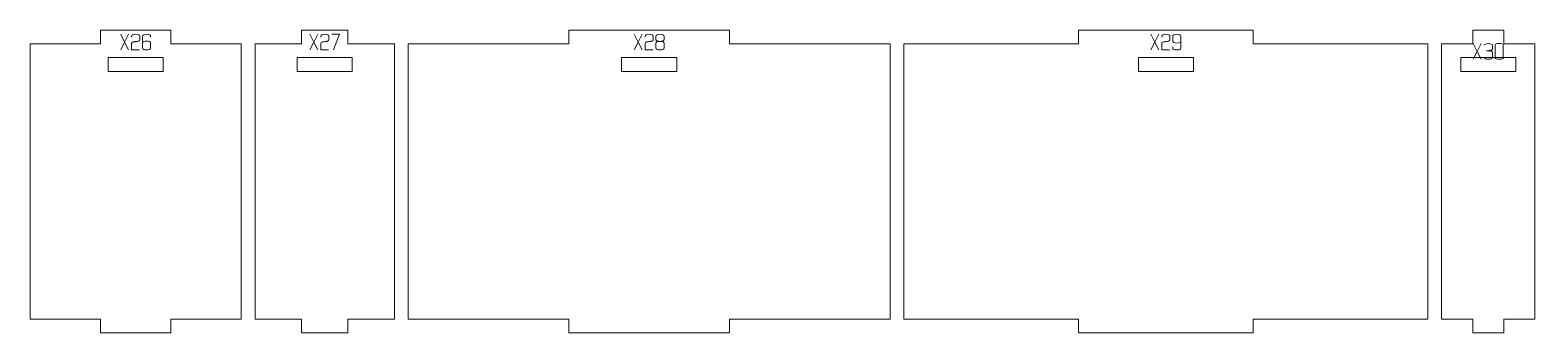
# Model space of a CAD drawing. Header units: centimetres. Extents: x -250 to 250, y -508 to 508.
# Drawn here: x 171.26 to 204.04, y -341.29 to -334.69 of the extents above; entities that cross this region are included whole.
import ezdxf

# ---------------------------------------------------------------- set-up
doc = ezdxf.new("R2010")
doc.units = ezdxf.units.CM
doc.header["$MEASUREMENT"] = 0
doc.layers.add('Capa 1', color=7, linetype='Continuous')

msp = doc.modelspace()

# ---------------------------------------------------------------- linework, layer by layer
at = {"layer": 'Capa 1', "color": 1, "lineweight": 9}
for points, knots in [([(171.25513, -334.98822), (171.25513, -334.98822), (171.25513, -340.98822), (171.25513, -340.98822), (171.25513, -340.98822), (172.78914, -340.98822), (172.78914, -340.98822), (172.78914, -340.98822), (172.78914, -341.28822), (172.78914, -341.28822), (172.78914, -341.28822), (174.32314, -341.28822), (174.32314, -341.28822), (174.32314, -341.28822), (174.32314, -340.98822), (174.32314, -340.98822), (174.32314, -340.98822), (175.85714, -340.98822), (175.85714, -340.98822), (175.85714, -340.98822), (175.85714, -334.98822), (175.85714, -334.98822), (175.85714, -334.98822), (174.32314, -334.98822), (174.32314, -334.98822), (174.32314, -334.98822), (174.32314, -334.68822), (174.32314, -334.68822), (174.32314, -334.68822), (172.78914, -334.68822), (172.78914, -334.68822), (172.78914, -334.68822), (172.78914, -334.98822), (172.78914, -334.98822), (172.78914, -334.98822), (171.25513, -334.98822), (171.25513, -334.98822)], [0, 0, 0, 0, 0.08333333, 0.08333333, 0.08333333, 0.16666667, 0.16666667, 0.16666667, 0.25, 0.25, 0.25, 0.33333333, 0.33333333, 0.33333333, 0.41666667, 0.41666667, 0.41666667, 0.5, 0.5, 0.5, 0.58333333, 0.58333333, 0.58333333, 0.66666667, 0.66666667, 0.66666667, 0.75, 0.75, 0.75, 0.83333333, 0.83333333, 0.83333333, 0.91666667, 0.91666667, 0.91666667, 1, 1, 1, 1]), ([(176.15714, -334.98822), (176.15714, -334.98822), (176.15714, -340.98822), (176.15714, -340.98822), (176.15714, -340.98822), (177.16905, -340.98822), (177.16905, -340.98822), (177.16905, -340.98822), (177.16905, -341.28822), (177.16905, -341.28822), (177.16905, -341.28822), (178.18095, -341.28822), (178.18095, -341.28822), (178.18095, -341.28822), (178.18095, -340.98822), (178.18095, -340.98822), (178.18095, -340.98822), (179.19286, -340.98822), (179.19286, -340.98822), (179.19286, -340.98822), (179.19286, -334.98822), (179.19286, -334.98822), (179.19286, -334.98822), (178.18095, -334.98822), (178.18095, -334.98822), (178.18095, -334.98822), (178.18095, -334.68822), (178.18095, -334.68822), (178.18095, -334.68822), (177.16905, -334.68822), (177.16905, -334.68822), (177.16905, -334.68822), (177.16905, -334.98822), (177.16905, -334.98822), (177.16905, -334.98822), (176.15714, -334.98822), (176.15714, -334.98822)], [0, 0, 0, 0, 0.08333333, 0.08333333, 0.08333333, 0.16666667, 0.16666667, 0.16666667, 0.25, 0.25, 0.25, 0.33333333, 0.33333333, 0.33333333, 0.41666667, 0.41666667, 0.41666667, 0.5, 0.5, 0.5, 0.58333333, 0.58333333, 0.58333333, 0.66666667, 0.66666667, 0.66666667, 0.75, 0.75, 0.75, 0.83333333, 0.83333333, 0.83333333, 0.91666667, 0.91666667, 0.91666667, 1, 1, 1, 1]), ([(179.49286, -334.98822), (179.49286, -334.98822), (179.49286, -340.98822), (179.49286, -340.98822), (179.49286, -340.98822), (182.9934, -340.98822), (182.9934, -340.98822), (182.9934, -340.98822), (182.9934, -341.28822), (182.9934, -341.28822), (182.9934, -341.28822), (186.49394, -341.28822), (186.49394, -341.28822), (186.49394, -341.28822), (186.49394, -340.98822), (186.49394, -340.98822), (186.49394, -340.98822), (189.99447, -340.98822), (189.99447, -340.98822), (189.99447, -340.98822), (189.99447, -334.98822), (189.99447, -334.98822), (189.99447, -334.98822), (186.49394, -334.98822), (186.49394, -334.98822), (186.49394, -334.98822), (186.49394, -334.68822), (186.49394, -334.68822), (186.49394, -334.68822), (182.9934, -334.68822), (182.9934, -334.68822), (182.9934, -334.68822), (182.9934, -334.98822), (182.9934, -334.98822), (182.9934, -334.98822), (179.49286, -334.98822), (179.49286, -334.98822)], [0, 0, 0, 0, 0.08333333, 0.08333333, 0.08333333, 0.16666667, 0.16666667, 0.16666667, 0.25, 0.25, 0.25, 0.33333333, 0.33333333, 0.33333333, 0.41666667, 0.41666667, 0.41666667, 0.5, 0.5, 0.5, 0.58333333, 0.58333333, 0.58333333, 0.66666667, 0.66666667, 0.66666667, 0.75, 0.75, 0.75, 0.83333333, 0.83333333, 0.83333333, 0.91666667, 0.91666667, 0.91666667, 1, 1, 1, 1]), ([(190.29447, -334.98822), (190.29447, -334.98822), (190.29447, -340.98822), (190.29447, -340.98822), (190.29447, -340.98822), (194.09991, -340.98822), (194.09991, -340.98822), (194.09991, -340.98822), (194.09991, -341.28822), (194.09991, -341.28822), (194.09991, -341.28822), (197.90534, -341.28822), (197.90534, -341.28822), (197.90534, -341.28822), (197.90534, -340.98822), (197.90534, -340.98822), (197.90534, -340.98822), (201.71077, -340.98822), (201.71077, -340.98822), (201.71077, -340.98822), (201.71077, -334.98822), (201.71077, -334.98822), (201.71077, -334.98822), (197.90534, -334.98822), (197.90534, -334.98822), (197.90534, -334.98822), (197.90534, -334.68822), (197.90534, -334.68822), (197.90534, -334.68822), (194.09991, -334.68822), (194.09991, -334.68822), (194.09991, -334.68822), (194.09991, -334.98822), (194.09991, -334.98822), (194.09991, -334.98822), (190.29447, -334.98822), (190.29447, -334.98822)], [0, 0, 0, 0, 0.08333333, 0.08333333, 0.08333333, 0.16666667, 0.16666667, 0.16666667, 0.25, 0.25, 0.25, 0.33333333, 0.33333333, 0.33333333, 0.41666667, 0.41666667, 0.41666667, 0.5, 0.5, 0.5, 0.58333333, 0.58333333, 0.58333333, 0.66666667, 0.66666667, 0.66666667, 0.75, 0.75, 0.75, 0.83333333, 0.83333333, 0.83333333, 0.91666667, 0.91666667, 0.91666667, 1, 1, 1, 1]), ([(202.01077, -334.98822), (202.01077, -334.98822), (202.01077, -340.98822), (202.01077, -340.98822), (202.01077, -340.98822), (202.68828, -340.98822), (202.68828, -340.98822), (202.68828, -340.98822), (202.68828, -341.28822), (202.68828, -341.28822), (202.68828, -341.28822), (203.36579, -341.28822), (203.36579, -341.28822), (203.36579, -341.28822), (203.36579, -340.98822), (203.36579, -340.98822), (203.36579, -340.98822), (204.04329, -340.98822), (204.04329, -340.98822), (204.04329, -340.98822), (204.04329, -334.98822), (204.04329, -334.98822), (204.04329, -334.98822), (203.36579, -334.98822), (203.36579, -334.98822), (203.36579, -334.98822), (203.36579, -334.68822), (203.36579, -334.68822), (203.36579, -334.68822), (202.68828, -334.68822), (202.68828, -334.68822), (202.68828, -334.68822), (202.68828, -334.98822), (202.68828, -334.98822), (202.68828, -334.98822), (202.01077, -334.98822), (202.01077, -334.98822)], [0, 0, 0, 0, 0.08333333, 0.08333333, 0.08333333, 0.16666667, 0.16666667, 0.16666667, 0.25, 0.25, 0.25, 0.33333333, 0.33333333, 0.33333333, 0.41666667, 0.41666667, 0.41666667, 0.5, 0.5, 0.5, 0.58333333, 0.58333333, 0.58333333, 0.66666667, 0.66666667, 0.66666667, 0.75, 0.75, 0.75, 0.83333333, 0.83333333, 0.83333333, 0.91666667, 0.91666667, 0.91666667, 1, 1, 1, 1]), ([(172.95613, -335.588), (172.95613, -335.588), (174.15613, -335.588), (174.15613, -335.588), (174.15613, -335.588), (174.15613, -335.288), (174.15613, -335.288), (174.15613, -335.288), (172.95613, -335.288), (172.95613, -335.288), (172.95613, -335.288), (172.95613, -335.588), (172.95613, -335.588)], [0, 0, 0, 0, 0.25, 0.25, 0.25, 0.5, 0.5, 0.5, 0.75, 0.75, 0.75, 1, 1, 1, 1]), ([(177.075, -335.588), (177.075, -335.588), (178.275, -335.588), (178.275, -335.588), (178.275, -335.588), (178.275, -335.288), (178.275, -335.288), (178.275, -335.288), (177.075, -335.288), (177.075, -335.288), (177.075, -335.288), (177.075, -335.588), (177.075, -335.588)], [0, 0, 0, 0, 0.25, 0.25, 0.25, 0.5, 0.5, 0.5, 0.75, 0.75, 0.75, 1, 1, 1, 1]), ([(184.14366, -335.588), (184.14366, -335.588), (185.34366, -335.588), (185.34366, -335.588), (185.34366, -335.588), (185.34366, -335.288), (185.34366, -335.288), (185.34366, -335.288), (184.14366, -335.288), (184.14366, -335.288), (184.14366, -335.288), (184.14366, -335.588), (184.14366, -335.588)], [0, 0, 0, 0, 0.25, 0.25, 0.25, 0.5, 0.5, 0.5, 0.75, 0.75, 0.75, 1, 1, 1, 1]), ([(195.40262, -335.588), (195.40262, -335.588), (196.60262, -335.588), (196.60262, -335.588), (196.60262, -335.588), (196.60262, -335.288), (196.60262, -335.288), (196.60262, -335.288), (195.40262, -335.288), (195.40262, -335.288), (195.40262, -335.288), (195.40262, -335.588), (195.40262, -335.588)], [0, 0, 0, 0, 0.25, 0.25, 0.25, 0.5, 0.5, 0.5, 0.75, 0.75, 0.75, 1, 1, 1, 1]), ([(202.42703, -335.588), (202.42703, -335.588), (203.62703, -335.588), (203.62703, -335.588), (203.62703, -335.588), (203.62703, -335.288), (203.62703, -335.288), (203.62703, -335.288), (202.42703, -335.288), (202.42703, -335.288), (202.42703, -335.288), (202.42703, -335.588), (202.42703, -335.588)], [0, 0, 0, 0, 0.25, 0.25, 0.25, 0.5, 0.5, 0.5, 0.75, 0.75, 0.75, 1, 1, 1, 1])]:
    msp.add_open_spline(points, degree=3, knots=knots, dxfattribs=at)
at = {"layer": 'Capa 1', "color": 114, "lineweight": 9}
for points, knots in [([(173.3156, -334.94963), (173.3156, -334.94963), (173.40105, -335.12002), (173.40105, -335.12002), (173.40105, -335.12002), (173.3156, -334.94963), (173.3156, -334.94963), (173.3156, -334.94963), (173.23016, -335.12002), (173.23016, -335.12002), (173.23016, -335.12002), (173.3156, -334.94963), (173.3156, -334.94963), (173.3156, -334.94963), (173.23016, -334.77924), (173.23016, -334.77924), (173.23016, -334.77924), (173.3156, -334.94963), (173.3156, -334.94963), (173.3156, -334.94963), (173.40105, -334.77924), (173.40105, -334.77924), (173.40105, -334.77924), (173.3156, -334.94963), (173.3156, -334.94963)], [0, 0, 0, 0, 0.125, 0.125, 0.125, 0.25, 0.25, 0.25, 0.375, 0.375, 0.375, 0.5, 0.5, 0.5, 0.625, 0.625, 0.625, 0.75, 0.75, 0.75, 0.875, 0.875, 0.875, 1, 1, 1, 1]), ([(173.46674, -335.12002), (173.46674, -335.12002), (173.46674, -334.97729), (173.46674, -334.97729), (173.46772, -334.96444), (173.47941, -334.95457), (173.5018, -334.94765), (173.51102, -334.94699), (173.51983, -334.94592), (173.52823, -334.94444), (173.53662, -334.94296), (173.5451, -334.9414), (173.55366, -334.93975), (173.56947, -334.93712), (173.58157, -334.93498), (173.58996, -334.93333), (173.59836, -334.93168), (173.60651, -334.92954), (173.61441, -334.92691), (173.63482, -334.91934), (173.64503, -334.90962), (173.64503, -334.89777), (173.64503, -334.89777), (173.64503, -334.81727), (173.64503, -334.81727), (173.64503, -334.80673), (173.63655, -334.79776), (173.6196, -334.79035), (173.60264, -334.78294), (173.58148, -334.77924), (173.55613, -334.77924), (173.53078, -334.77924), (173.50962, -334.78294), (173.49267, -334.79035), (173.47571, -334.79776), (173.46723, -334.80673), (173.46723, -334.81727), (173.46723, -334.81727), (173.46723, -334.84147), (173.46723, -334.84147), (173.46723, -334.84147), (173.46723, -334.81727), (173.46723, -334.81727), (173.46723, -334.80673), (173.47571, -334.79776), (173.49267, -334.79035), (173.50962, -334.78294), (173.53078, -334.77924), (173.55613, -334.77924), (173.58148, -334.77924), (173.60264, -334.78294), (173.6196, -334.79035), (173.63655, -334.79776), (173.64503, -334.80673), (173.64503, -334.81727), (173.64503, -334.81727), (173.64503, -334.89777), (173.64503, -334.89777), (173.64503, -334.90962), (173.63482, -334.91934), (173.61441, -334.92691), (173.60651, -334.92954), (173.59836, -334.93168), (173.58996, -334.93333), (173.58157, -334.93498), (173.56947, -334.93712), (173.55366, -334.93975), (173.5451, -334.9414), (173.53662, -334.94296), (173.52823, -334.94444), (173.51983, -334.94592), (173.51102, -334.94699), (173.5018, -334.94765), (173.47941, -334.95457), (173.46772, -334.96444), (173.46674, -334.97729), (173.46674, -334.97729), (173.46674, -335.12002), (173.46674, -335.12002), (173.46674, -335.12002), (173.63565, -335.12002), (173.63565, -335.12002), (173.63565, -335.12002), (173.46674, -335.12002), (173.46674, -335.12002)], [0, 0, 0, 0, 0.03571429, 0.03571429, 0.03571429, 0.07142857, 0.07142857, 0.07142857, 0.10714286, 0.10714286, 0.10714286, 0.14285714, 0.14285714, 0.14285714, 0.17857143, 0.17857143, 0.17857143, 0.21428571, 0.21428571, 0.21428571, 0.25, 0.25, 0.25, 0.28571429, 0.28571429, 0.28571429, 0.32142857, 0.32142857, 0.32142857, 0.35714286, 0.35714286, 0.35714286, 0.39285714, 0.39285714, 0.39285714, 0.42857143, 0.42857143, 0.42857143, 0.46428571, 0.46428571, 0.46428571, 0.5, 0.5, 0.5, 0.53571429, 0.53571429, 0.53571429, 0.57142857, 0.57142857, 0.57142857, 0.60714286, 0.60714286, 0.60714286, 0.64285714, 0.64285714, 0.64285714, 0.67857143, 0.67857143, 0.67857143, 0.71428571, 0.71428571, 0.71428571, 0.75, 0.75, 0.75, 0.78571429, 0.78571429, 0.78571429, 0.82142857, 0.82142857, 0.82142857, 0.85714286, 0.85714286, 0.85714286, 0.89285714, 0.89285714, 0.89285714, 0.92857143, 0.92857143, 0.92857143, 0.96428571, 0.96428571, 0.96428571, 1, 1, 1, 1]), ([(173.7932, -335.12002), (173.76785, -335.12002), (173.74669, -335.11632), (173.72974, -335.10891), (173.71278, -335.1015), (173.7043, -335.09253), (173.7043, -335.08199), (173.7043, -335.08199), (173.7043, -334.96691), (173.7043, -334.96691), (173.7043, -334.96691), (173.7043, -334.81727), (173.7043, -334.81727), (173.7043, -334.80673), (173.71278, -334.79776), (173.72974, -334.79035), (173.74669, -334.78294), (173.76785, -334.77924), (173.7932, -334.77924), (173.81855, -334.77924), (173.83971, -334.78294), (173.85667, -334.79035), (173.87362, -334.79776), (173.8821, -334.80673), (173.8821, -334.81727), (173.8821, -334.81727), (173.8821, -334.84492), (173.8821, -334.84492), (173.8821, -334.84492), (173.8821, -334.81727), (173.8821, -334.81727), (173.8821, -334.80673), (173.87362, -334.79776), (173.85667, -334.79035), (173.83971, -334.78294), (173.81855, -334.77924), (173.7932, -334.77924), (173.76785, -334.77924), (173.74669, -334.78294), (173.72974, -334.79035), (173.71278, -334.79776), (173.7043, -334.80673), (173.7043, -334.81727), (173.7043, -334.81727), (173.7043, -334.96691), (173.7043, -334.96691), (173.7043, -334.95704), (173.71459, -334.94823), (173.73517, -334.94049), (173.75575, -334.93275), (173.77509, -334.92888), (173.7932, -334.92888), (173.81855, -334.92888), (173.83971, -334.93259), (173.85667, -334.94), (173.87362, -334.94741), (173.8821, -334.95638), (173.8821, -334.96691), (173.8821, -334.96691), (173.8821, -335.08199), (173.8821, -335.08199), (173.8821, -335.09253), (173.87362, -335.1015), (173.85667, -335.10891), (173.83971, -335.11632), (173.81855, -335.12002), (173.7932, -335.12002)], [0, 0, 0, 0, 0.04545455, 0.04545455, 0.04545455, 0.09090909, 0.09090909, 0.09090909, 0.13636364, 0.13636364, 0.13636364, 0.18181818, 0.18181818, 0.18181818, 0.22727273, 0.22727273, 0.22727273, 0.27272727, 0.27272727, 0.27272727, 0.31818182, 0.31818182, 0.31818182, 0.36363636, 0.36363636, 0.36363636, 0.40909091, 0.40909091, 0.40909091, 0.45454545, 0.45454545, 0.45454545, 0.5, 0.5, 0.5, 0.54545455, 0.54545455, 0.54545455, 0.59090909, 0.59090909, 0.59090909, 0.63636364, 0.63636364, 0.63636364, 0.68181818, 0.68181818, 0.68181818, 0.72727273, 0.72727273, 0.72727273, 0.77272727, 0.77272727, 0.77272727, 0.81818182, 0.81818182, 0.81818182, 0.86363636, 0.86363636, 0.86363636, 0.90909091, 0.90909091, 0.90909091, 0.95454545, 0.95454545, 0.95454545, 1, 1, 1, 1]), ([(173.7043, -335.08199), (173.7043, -335.09253), (173.71278, -335.1015), (173.72974, -335.10891), (173.74669, -335.11632), (173.76785, -335.12002), (173.7932, -335.12002), (173.81855, -335.12002), (173.83971, -335.11632), (173.85667, -335.10891), (173.87362, -335.1015), (173.8821, -335.09253), (173.8821, -335.08199), (173.8821, -335.08199), (173.8821, -334.96691), (173.8821, -334.96691), (173.8821, -334.95638), (173.87362, -334.94741), (173.85667, -334.94), (173.83971, -334.93259), (173.81855, -334.92888), (173.7932, -334.92888), (173.77509, -334.92888), (173.75575, -334.93275), (173.73517, -334.94049), (173.71459, -334.94823), (173.7043, -334.95704), (173.7043, -334.96691), (173.7043, -334.96691), (173.7043, -335.08199), (173.7043, -335.08199)], [0, 0, 0, 0, 0.1, 0.1, 0.1, 0.2, 0.2, 0.2, 0.3, 0.3, 0.3, 0.4, 0.4, 0.4, 0.5, 0.5, 0.5, 0.6, 0.6, 0.6, 0.7, 0.7, 0.7, 0.8, 0.8, 0.8, 0.9, 0.9, 0.9, 1, 1, 1, 1]), ([(177.43744, -334.94963), (177.43744, -334.94963), (177.52289, -335.12002), (177.52289, -335.12002), (177.52289, -335.12002), (177.43744, -334.94963), (177.43744, -334.94963), (177.43744, -334.94963), (177.352, -335.12002), (177.352, -335.12002), (177.352, -335.12002), (177.43744, -334.94963), (177.43744, -334.94963), (177.43744, -334.94963), (177.352, -334.77924), (177.352, -334.77924), (177.352, -334.77924), (177.43744, -334.94963), (177.43744, -334.94963), (177.43744, -334.94963), (177.52289, -334.77924), (177.52289, -334.77924), (177.52289, -334.77924), (177.43744, -334.94963), (177.43744, -334.94963)], [0, 0, 0, 0, 0.125, 0.125, 0.125, 0.25, 0.25, 0.25, 0.375, 0.375, 0.375, 0.5, 0.5, 0.5, 0.625, 0.625, 0.625, 0.75, 0.75, 0.75, 0.875, 0.875, 0.875, 1, 1, 1, 1]), ([(177.58858, -335.12002), (177.58858, -335.12002), (177.58858, -334.97729), (177.58858, -334.97729), (177.58956, -334.96444), (177.60125, -334.95457), (177.62364, -334.94765), (177.63286, -334.94699), (177.64167, -334.94592), (177.65007, -334.94444), (177.65846, -334.94296), (177.66694, -334.9414), (177.6755, -334.93975), (177.69131, -334.93712), (177.70341, -334.93498), (177.7118, -334.93333), (177.7202, -334.93168), (177.72835, -334.92954), (177.73625, -334.92691), (177.75666, -334.91934), (177.76687, -334.90962), (177.76687, -334.89777), (177.76687, -334.89777), (177.76687, -334.81727), (177.76687, -334.81727), (177.76687, -334.80673), (177.75839, -334.79776), (177.74144, -334.79035), (177.72448, -334.78294), (177.70332, -334.77924), (177.67797, -334.77924), (177.65262, -334.77924), (177.63146, -334.78294), (177.61451, -334.79035), (177.59755, -334.79776), (177.58907, -334.80673), (177.58907, -334.81727), (177.58907, -334.81727), (177.58907, -334.84147), (177.58907, -334.84147), (177.58907, -334.84147), (177.58907, -334.81727), (177.58907, -334.81727), (177.58907, -334.80673), (177.59755, -334.79776), (177.61451, -334.79035), (177.63146, -334.78294), (177.65262, -334.77924), (177.67797, -334.77924), (177.70332, -334.77924), (177.72448, -334.78294), (177.74144, -334.79035), (177.75839, -334.79776), (177.76687, -334.80673), (177.76687, -334.81727), (177.76687, -334.81727), (177.76687, -334.89777), (177.76687, -334.89777), (177.76687, -334.90962), (177.75666, -334.91934), (177.73625, -334.92691), (177.72835, -334.92954), (177.7202, -334.93168), (177.7118, -334.93333), (177.70341, -334.93498), (177.69131, -334.93712), (177.6755, -334.93975), (177.66694, -334.9414), (177.65846, -334.94296), (177.65007, -334.94444), (177.64167, -334.94592), (177.63286, -334.94699), (177.62364, -334.94765), (177.60125, -334.95457), (177.58956, -334.96444), (177.58858, -334.97729), (177.58858, -334.97729), (177.58858, -335.12002), (177.58858, -335.12002), (177.58858, -335.12002), (177.75749, -335.12002), (177.75749, -335.12002), (177.75749, -335.12002), (177.58858, -335.12002), (177.58858, -335.12002)], [0, 0, 0, 0, 0.03571429, 0.03571429, 0.03571429, 0.07142857, 0.07142857, 0.07142857, 0.10714286, 0.10714286, 0.10714286, 0.14285714, 0.14285714, 0.14285714, 0.17857143, 0.17857143, 0.17857143, 0.21428571, 0.21428571, 0.21428571, 0.25, 0.25, 0.25, 0.28571429, 0.28571429, 0.28571429, 0.32142857, 0.32142857, 0.32142857, 0.35714286, 0.35714286, 0.35714286, 0.39285714, 0.39285714, 0.39285714, 0.42857143, 0.42857143, 0.42857143, 0.46428571, 0.46428571, 0.46428571, 0.5, 0.5, 0.5, 0.53571429, 0.53571429, 0.53571429, 0.57142857, 0.57142857, 0.57142857, 0.60714286, 0.60714286, 0.60714286, 0.64285714, 0.64285714, 0.64285714, 0.67857143, 0.67857143, 0.67857143, 0.71428571, 0.71428571, 0.71428571, 0.75, 0.75, 0.75, 0.78571429, 0.78571429, 0.78571429, 0.82142857, 0.82142857, 0.82142857, 0.85714286, 0.85714286, 0.85714286, 0.89285714, 0.89285714, 0.89285714, 0.92857143, 0.92857143, 0.92857143, 0.96428571, 0.96428571, 0.96428571, 1, 1, 1, 1]), ([(177.86763, -335.12002), (177.86763, -335.12002), (177.99801, -334.77924), (177.99801, -334.77924), (177.99801, -334.77924), (177.82614, -334.77924), (177.82614, -334.77924), (177.82614, -334.77924), (177.99801, -334.77924), (177.99801, -334.77924), (177.99801, -334.77924), (177.86763, -335.12002), (177.86763, -335.12002)], [0, 0, 0, 0, 0.25, 0.25, 0.25, 0.5, 0.5, 0.5, 0.75, 0.75, 0.75, 1, 1, 1, 1]), ([(184.50313, -334.94963), (184.50313, -334.94963), (184.58858, -335.12002), (184.58858, -335.12002), (184.58858, -335.12002), (184.50313, -334.94963), (184.50313, -334.94963), (184.50313, -334.94963), (184.41769, -335.12002), (184.41769, -335.12002), (184.41769, -335.12002), (184.50313, -334.94963), (184.50313, -334.94963), (184.50313, -334.94963), (184.41769, -334.77924), (184.41769, -334.77924), (184.41769, -334.77924), (184.50313, -334.94963), (184.50313, -334.94963), (184.50313, -334.94963), (184.58858, -334.77924), (184.58858, -334.77924), (184.58858, -334.77924), (184.50313, -334.94963), (184.50313, -334.94963)], [0, 0, 0, 0, 0.125, 0.125, 0.125, 0.25, 0.25, 0.25, 0.375, 0.375, 0.375, 0.5, 0.5, 0.5, 0.625, 0.625, 0.625, 0.75, 0.75, 0.75, 0.875, 0.875, 0.875, 1, 1, 1, 1]), ([(184.65427, -335.12002), (184.65427, -335.12002), (184.65427, -334.97729), (184.65427, -334.97729), (184.65525, -334.96444), (184.66694, -334.95457), (184.68933, -334.94765), (184.69855, -334.94699), (184.70736, -334.94592), (184.71576, -334.94444), (184.72415, -334.94296), (184.73263, -334.9414), (184.74119, -334.93975), (184.757, -334.93712), (184.7691, -334.93498), (184.77749, -334.93333), (184.78589, -334.93168), (184.79404, -334.92954), (184.80194, -334.92691), (184.82235, -334.91934), (184.83256, -334.90962), (184.83256, -334.89777), (184.83256, -334.89777), (184.83256, -334.81727), (184.83256, -334.81727), (184.83256, -334.80673), (184.82408, -334.79776), (184.80713, -334.79035), (184.79017, -334.78294), (184.76901, -334.77924), (184.74366, -334.77924), (184.71831, -334.77924), (184.69715, -334.78294), (184.6802, -334.79035), (184.66324, -334.79776), (184.65476, -334.80673), (184.65476, -334.81727), (184.65476, -334.81727), (184.65476, -334.84147), (184.65476, -334.84147), (184.65476, -334.84147), (184.65476, -334.81727), (184.65476, -334.81727), (184.65476, -334.80673), (184.66324, -334.79776), (184.6802, -334.79035), (184.69715, -334.78294), (184.71831, -334.77924), (184.74366, -334.77924), (184.76901, -334.77924), (184.79017, -334.78294), (184.80713, -334.79035), (184.82408, -334.79776), (184.83256, -334.80673), (184.83256, -334.81727), (184.83256, -334.81727), (184.83256, -334.89777), (184.83256, -334.89777), (184.83256, -334.90962), (184.82235, -334.91934), (184.80194, -334.92691), (184.79404, -334.92954), (184.78589, -334.93168), (184.77749, -334.93333), (184.7691, -334.93498), (184.757, -334.93712), (184.74119, -334.93975), (184.73263, -334.9414), (184.72415, -334.94296), (184.71576, -334.94444), (184.70736, -334.94592), (184.69855, -334.94699), (184.68933, -334.94765), (184.66694, -334.95457), (184.65525, -334.96444), (184.65427, -334.97729), (184.65427, -334.97729), (184.65427, -335.12002), (184.65427, -335.12002), (184.65427, -335.12002), (184.82318, -335.12002), (184.82318, -335.12002), (184.82318, -335.12002), (184.65427, -335.12002), (184.65427, -335.12002)], [0, 0, 0, 0, 0.03571429, 0.03571429, 0.03571429, 0.07142857, 0.07142857, 0.07142857, 0.10714286, 0.10714286, 0.10714286, 0.14285714, 0.14285714, 0.14285714, 0.17857143, 0.17857143, 0.17857143, 0.21428571, 0.21428571, 0.21428571, 0.25, 0.25, 0.25, 0.28571429, 0.28571429, 0.28571429, 0.32142857, 0.32142857, 0.32142857, 0.35714286, 0.35714286, 0.35714286, 0.39285714, 0.39285714, 0.39285714, 0.42857143, 0.42857143, 0.42857143, 0.46428571, 0.46428571, 0.46428571, 0.5, 0.5, 0.5, 0.53571429, 0.53571429, 0.53571429, 0.57142857, 0.57142857, 0.57142857, 0.60714286, 0.60714286, 0.60714286, 0.64285714, 0.64285714, 0.64285714, 0.67857143, 0.67857143, 0.67857143, 0.71428571, 0.71428571, 0.71428571, 0.75, 0.75, 0.75, 0.78571429, 0.78571429, 0.78571429, 0.82142857, 0.82142857, 0.82142857, 0.85714286, 0.85714286, 0.85714286, 0.89285714, 0.89285714, 0.89285714, 0.92857143, 0.92857143, 0.92857143, 0.96428571, 0.96428571, 0.96428571, 1, 1, 1, 1]), ([(184.89183, -334.89728), (184.89183, -334.90584), (184.89792, -334.91357), (184.9101, -334.92049), (184.92229, -334.9274), (184.94583, -334.93201), (184.98073, -334.93432), (185.01563, -334.93201), (185.03917, -334.9274), (185.05136, -334.92049), (185.06354, -334.91357), (185.06963, -334.90584), (185.06963, -334.89728), (185.06963, -334.89728), (185.06963, -334.81727), (185.06963, -334.81727), (185.06963, -334.80673), (185.06115, -334.79776), (185.0442, -334.79035), (185.02724, -334.78294), (185.00608, -334.77924), (184.98073, -334.77924), (184.95538, -334.77924), (184.93422, -334.78294), (184.91727, -334.79035), (184.90031, -334.79776), (184.89183, -334.80673), (184.89183, -334.81727), (184.89183, -334.81727), (184.89183, -334.89728), (184.89183, -334.89728)], [0, 0, 0, 0, 0.1, 0.1, 0.1, 0.2, 0.2, 0.2, 0.3, 0.3, 0.3, 0.4, 0.4, 0.4, 0.5, 0.5, 0.5, 0.6, 0.6, 0.6, 0.7, 0.7, 0.7, 0.8, 0.8, 0.8, 0.9, 0.9, 0.9, 1, 1, 1, 1]), ([(184.98073, -335.12002), (184.95538, -335.12002), (184.93422, -335.11632), (184.91727, -335.10891), (184.90031, -335.1015), (184.89183, -335.09253), (184.89183, -335.08199), (184.89183, -335.08199), (184.89183, -334.97087), (184.89183, -334.97087), (184.89183, -334.96198), (184.89792, -334.95424), (184.9101, -334.94765), (184.92229, -334.94107), (184.94583, -334.93662), (184.98073, -334.93432), (184.94583, -334.93201), (184.92229, -334.9274), (184.9101, -334.92049), (184.89792, -334.91357), (184.89183, -334.90584), (184.89183, -334.89728), (184.89183, -334.89728), (184.89183, -334.81727), (184.89183, -334.81727), (184.89183, -334.80673), (184.90031, -334.79776), (184.91727, -334.79035), (184.93422, -334.78294), (184.95538, -334.77924), (184.98073, -334.77924), (185.00608, -334.77924), (185.02724, -334.78294), (185.0442, -334.79035), (185.06115, -334.79776), (185.06963, -334.80673), (185.06963, -334.81727), (185.06963, -334.81727), (185.06963, -334.89728), (185.06963, -334.89728), (185.06963, -334.90584), (185.06354, -334.91357), (185.05136, -334.92049), (185.03917, -334.9274), (185.01563, -334.93201), (184.98073, -334.93432), (185.01563, -334.93662), (185.03917, -334.94107), (185.05136, -334.94765), (185.06354, -334.95424), (185.06963, -334.96198), (185.06963, -334.97087), (185.06963, -334.97087), (185.06963, -335.08199), (185.06963, -335.08199), (185.06963, -335.09253), (185.06115, -335.1015), (185.0442, -335.10891), (185.02724, -335.11632), (185.00608, -335.12002), (184.98073, -335.12002)], [0, 0, 0, 0, 0.05, 0.05, 0.05, 0.1, 0.1, 0.1, 0.15, 0.15, 0.15, 0.2, 0.2, 0.2, 0.25, 0.25, 0.25, 0.3, 0.3, 0.3, 0.35, 0.35, 0.35, 0.4, 0.4, 0.4, 0.45, 0.45, 0.45, 0.5, 0.5, 0.5, 0.55, 0.55, 0.55, 0.6, 0.6, 0.6, 0.65, 0.65, 0.65, 0.7, 0.7, 0.7, 0.75, 0.75, 0.75, 0.8, 0.8, 0.8, 0.85, 0.85, 0.85, 0.9, 0.9, 0.9, 0.95, 0.95, 0.95, 1, 1, 1, 1]), ([(184.89183, -335.08199), (184.89183, -335.09253), (184.90031, -335.1015), (184.91727, -335.10891), (184.93422, -335.11632), (184.95538, -335.12002), (184.98073, -335.12002), (185.00608, -335.12002), (185.02724, -335.11632), (185.0442, -335.10891), (185.06115, -335.1015), (185.06963, -335.09253), (185.06963, -335.08199), (185.06963, -335.08199), (185.06963, -334.97087), (185.06963, -334.97087), (185.06963, -334.96198), (185.06354, -334.95424), (185.05136, -334.94765), (185.03917, -334.94107), (185.01563, -334.93662), (184.98073, -334.93432), (184.94583, -334.93662), (184.92229, -334.94107), (184.9101, -334.94765), (184.89792, -334.95424), (184.89183, -334.96198), (184.89183, -334.97087), (184.89183, -334.97087), (184.89183, -335.08199), (184.89183, -335.08199)], [0, 0, 0, 0, 0.1, 0.1, 0.1, 0.2, 0.2, 0.2, 0.3, 0.3, 0.3, 0.4, 0.4, 0.4, 0.5, 0.5, 0.5, 0.6, 0.6, 0.6, 0.7, 0.7, 0.7, 0.8, 0.8, 0.8, 0.9, 0.9, 0.9, 1, 1, 1, 1]), ([(195.76209, -334.94963), (195.76209, -334.94963), (195.84754, -335.12002), (195.84754, -335.12002), (195.84754, -335.12002), (195.76209, -334.94963), (195.76209, -334.94963), (195.76209, -334.94963), (195.67665, -335.12002), (195.67665, -335.12002), (195.67665, -335.12002), (195.76209, -334.94963), (195.76209, -334.94963), (195.76209, -334.94963), (195.67665, -334.77924), (195.67665, -334.77924), (195.67665, -334.77924), (195.76209, -334.94963), (195.76209, -334.94963), (195.76209, -334.94963), (195.84754, -334.77924), (195.84754, -334.77924), (195.84754, -334.77924), (195.76209, -334.94963), (195.76209, -334.94963)], [0, 0, 0, 0, 0.125, 0.125, 0.125, 0.25, 0.25, 0.25, 0.375, 0.375, 0.375, 0.5, 0.5, 0.5, 0.625, 0.625, 0.625, 0.75, 0.75, 0.75, 0.875, 0.875, 0.875, 1, 1, 1, 1]), ([(195.91323, -335.12002), (195.91323, -335.12002), (195.91323, -334.97729), (195.91323, -334.97729), (195.91421, -334.96444), (195.9259, -334.95457), (195.94829, -334.94765), (195.95751, -334.94699), (195.96632, -334.94592), (195.97472, -334.94444), (195.98311, -334.94296), (195.99159, -334.9414), (196.00015, -334.93975), (196.01596, -334.93712), (196.02806, -334.93498), (196.03645, -334.93333), (196.04485, -334.93168), (196.053, -334.92954), (196.0609, -334.92691), (196.08131, -334.91934), (196.09152, -334.90962), (196.09152, -334.89777), (196.09152, -334.89777), (196.09152, -334.81727), (196.09152, -334.81727), (196.09152, -334.80673), (196.08304, -334.79776), (196.06609, -334.79035), (196.04913, -334.78294), (196.02797, -334.77924), (196.00262, -334.77924), (195.97727, -334.77924), (195.95611, -334.78294), (195.93916, -334.79035), (195.9222, -334.79776), (195.91372, -334.80673), (195.91372, -334.81727), (195.91372, -334.81727), (195.91372, -334.84147), (195.91372, -334.84147), (195.91372, -334.84147), (195.91372, -334.81727), (195.91372, -334.81727), (195.91372, -334.80673), (195.9222, -334.79776), (195.93916, -334.79035), (195.95611, -334.78294), (195.97727, -334.77924), (196.00262, -334.77924), (196.02797, -334.77924), (196.04913, -334.78294), (196.06609, -334.79035), (196.08304, -334.79776), (196.09152, -334.80673), (196.09152, -334.81727), (196.09152, -334.81727), (196.09152, -334.89777), (196.09152, -334.89777), (196.09152, -334.90962), (196.08131, -334.91934), (196.0609, -334.92691), (196.053, -334.92954), (196.04485, -334.93168), (196.03645, -334.93333), (196.02806, -334.93498), (196.01596, -334.93712), (196.00015, -334.93975), (195.99159, -334.9414), (195.98311, -334.94296), (195.97472, -334.94444), (195.96632, -334.94592), (195.95751, -334.94699), (195.94829, -334.94765), (195.9259, -334.95457), (195.91421, -334.96444), (195.91323, -334.97729), (195.91323, -334.97729), (195.91323, -335.12002), (195.91323, -335.12002), (195.91323, -335.12002), (196.08214, -335.12002), (196.08214, -335.12002), (196.08214, -335.12002), (195.91323, -335.12002), (195.91323, -335.12002)], [0, 0, 0, 0, 0.03571429, 0.03571429, 0.03571429, 0.07142857, 0.07142857, 0.07142857, 0.10714286, 0.10714286, 0.10714286, 0.14285714, 0.14285714, 0.14285714, 0.17857143, 0.17857143, 0.17857143, 0.21428571, 0.21428571, 0.21428571, 0.25, 0.25, 0.25, 0.28571429, 0.28571429, 0.28571429, 0.32142857, 0.32142857, 0.32142857, 0.35714286, 0.35714286, 0.35714286, 0.39285714, 0.39285714, 0.39285714, 0.42857143, 0.42857143, 0.42857143, 0.46428571, 0.46428571, 0.46428571, 0.5, 0.5, 0.5, 0.53571429, 0.53571429, 0.53571429, 0.57142857, 0.57142857, 0.57142857, 0.60714286, 0.60714286, 0.60714286, 0.64285714, 0.64285714, 0.64285714, 0.67857143, 0.67857143, 0.67857143, 0.71428571, 0.71428571, 0.71428571, 0.75, 0.75, 0.75, 0.78571429, 0.78571429, 0.78571429, 0.82142857, 0.82142857, 0.82142857, 0.85714286, 0.85714286, 0.85714286, 0.89285714, 0.89285714, 0.89285714, 0.92857143, 0.92857143, 0.92857143, 0.96428571, 0.96428571, 0.96428571, 1, 1, 1, 1]), ([(196.15079, -334.93284), (196.15079, -334.94337), (196.15927, -334.95234), (196.17623, -334.95975), (196.19318, -334.96716), (196.21434, -334.97087), (196.23969, -334.97087), (196.26471, -334.97152), (196.28579, -334.96848), (196.30291, -334.96173), (196.32003, -334.95498), (196.32859, -334.94535), (196.32859, -334.93284), (196.32859, -334.93284), (196.32859, -334.81727), (196.32859, -334.81727), (196.32859, -334.80673), (196.32011, -334.79776), (196.30316, -334.79035), (196.2862, -334.78294), (196.26504, -334.77924), (196.23969, -334.77924), (196.21434, -334.77924), (196.19318, -334.78294), (196.17623, -334.79035), (196.15927, -334.79776), (196.15079, -334.80673), (196.15079, -334.81727), (196.15079, -334.81727), (196.15079, -334.93284), (196.15079, -334.93284)], [0, 0, 0, 0, 0.1, 0.1, 0.1, 0.2, 0.2, 0.2, 0.3, 0.3, 0.3, 0.4, 0.4, 0.4, 0.5, 0.5, 0.5, 0.6, 0.6, 0.6, 0.7, 0.7, 0.7, 0.8, 0.8, 0.8, 0.9, 0.9, 0.9, 1, 1, 1, 1]), ([(196.23969, -335.12002), (196.21434, -335.12002), (196.19318, -335.11632), (196.17623, -335.10891), (196.15927, -335.1015), (196.15079, -335.09253), (196.15079, -335.08199), (196.15079, -335.08199), (196.15079, -335.05483), (196.15079, -335.05483), (196.15079, -335.05483), (196.15079, -335.08199), (196.15079, -335.08199), (196.15079, -335.09253), (196.15927, -335.1015), (196.17623, -335.10891), (196.19318, -335.11632), (196.21434, -335.12002), (196.23969, -335.12002), (196.26504, -335.12002), (196.2862, -335.11632), (196.30316, -335.10891), (196.32011, -335.1015), (196.32859, -335.09253), (196.32859, -335.08199), (196.32859, -335.08199), (196.32859, -334.93284), (196.32859, -334.93284), (196.32859, -334.94535), (196.32003, -334.95498), (196.30291, -334.96173), (196.28579, -334.96848), (196.26471, -334.97152), (196.23969, -334.97087), (196.21434, -334.97087), (196.19318, -334.96716), (196.17623, -334.95975), (196.15927, -334.95234), (196.15079, -334.94337), (196.15079, -334.93284), (196.15079, -334.93284), (196.15079, -334.81727), (196.15079, -334.81727), (196.15079, -334.80673), (196.15927, -334.79776), (196.17623, -334.79035), (196.19318, -334.78294), (196.21434, -334.77924), (196.23969, -334.77924), (196.26504, -334.77924), (196.2862, -334.78294), (196.30316, -334.79035), (196.32011, -334.79776), (196.32859, -334.80673), (196.32859, -334.81727), (196.32859, -334.81727), (196.32859, -334.93284), (196.32859, -334.93284), (196.32859, -334.93284), (196.32859, -335.08199), (196.32859, -335.08199), (196.32859, -335.09253), (196.32011, -335.1015), (196.30316, -335.10891), (196.2862, -335.11632), (196.26504, -335.12002), (196.23969, -335.12002)], [0, 0, 0, 0, 0.04545455, 0.04545455, 0.04545455, 0.09090909, 0.09090909, 0.09090909, 0.13636364, 0.13636364, 0.13636364, 0.18181818, 0.18181818, 0.18181818, 0.22727273, 0.22727273, 0.22727273, 0.27272727, 0.27272727, 0.27272727, 0.31818182, 0.31818182, 0.31818182, 0.36363636, 0.36363636, 0.36363636, 0.40909091, 0.40909091, 0.40909091, 0.45454545, 0.45454545, 0.45454545, 0.5, 0.5, 0.5, 0.54545455, 0.54545455, 0.54545455, 0.59090909, 0.59090909, 0.59090909, 0.63636364, 0.63636364, 0.63636364, 0.68181818, 0.68181818, 0.68181818, 0.72727273, 0.72727273, 0.72727273, 0.77272727, 0.77272727, 0.77272727, 0.81818182, 0.81818182, 0.81818182, 0.86363636, 0.86363636, 0.86363636, 0.90909091, 0.90909091, 0.90909091, 0.95454545, 0.95454545, 0.95454545, 1, 1, 1, 1]), ([(202.7865, -335.15283), (202.7865, -335.15283), (202.87195, -335.32322), (202.87195, -335.32322), (202.87195, -335.32322), (202.7865, -335.15283), (202.7865, -335.15283), (202.7865, -335.15283), (202.70106, -335.32322), (202.70106, -335.32322), (202.70106, -335.32322), (202.7865, -335.15283), (202.7865, -335.15283), (202.7865, -335.15283), (202.70106, -334.98244), (202.70106, -334.98244), (202.70106, -334.98244), (202.7865, -335.15283), (202.7865, -335.15283), (202.7865, -335.15283), (202.87195, -334.98244), (202.87195, -334.98244), (202.87195, -334.98244), (202.7865, -335.15283), (202.7865, -335.15283)], [0, 0, 0, 0, 0.125, 0.125, 0.125, 0.25, 0.25, 0.25, 0.375, 0.375, 0.375, 0.5, 0.5, 0.5, 0.625, 0.625, 0.625, 0.75, 0.75, 0.75, 0.875, 0.875, 0.875, 1, 1, 1, 1]), ([(203.02703, -335.32322), (203.00168, -335.32322), (202.98052, -335.31952), (202.96357, -335.31211), (202.94661, -335.3047), (202.93813, -335.29573), (202.93813, -335.28519), (202.93813, -335.29573), (202.94661, -335.3047), (202.96357, -335.31211), (202.98052, -335.31952), (203.00168, -335.32322), (203.02703, -335.32322), (203.05238, -335.32322), (203.07354, -335.31952), (203.0905, -335.31211), (203.10745, -335.3047), (203.11593, -335.29573), (203.11593, -335.28519), (203.11593, -335.28519), (203.11593, -335.17407), (203.11593, -335.17407), (203.11593, -335.16518), (203.10984, -335.15744), (203.09766, -335.15085), (203.08547, -335.14427), (203.04975, -335.13982), (202.99048, -335.13752), (203.04942, -335.1339), (203.08482, -335.12962), (203.09667, -335.12468), (203.10852, -335.11974), (203.11494, -335.11167), (203.11593, -335.10048), (203.11593, -335.10048), (203.11593, -335.02047), (203.11593, -335.02047), (203.11593, -335.00993), (203.10745, -335.00096), (203.0905, -334.99355), (203.07354, -334.98614), (203.05238, -334.98244), (203.02703, -334.98244), (203.00168, -334.98244), (202.98052, -334.98614), (202.96357, -334.99355), (202.94661, -335.00096), (202.93813, -335.00993), (202.93813, -335.02047), (202.93813, -335.00993), (202.94661, -335.00096), (202.96357, -334.99355), (202.98052, -334.98614), (203.00168, -334.98244), (203.02703, -334.98244), (203.05238, -334.98244), (203.07354, -334.98614), (203.0905, -334.99355), (203.10745, -335.00096), (203.11593, -335.00993), (203.11593, -335.02047), (203.11593, -335.02047), (203.11593, -335.10048), (203.11593, -335.10048), (203.11494, -335.11167), (203.10852, -335.11974), (203.09667, -335.12468), (203.08482, -335.12962), (203.04942, -335.1339), (202.99048, -335.13752), (203.04975, -335.13982), (203.08547, -335.14427), (203.09766, -335.15085), (203.10984, -335.15744), (203.11593, -335.16518), (203.11593, -335.17407), (203.11593, -335.17407), (203.11593, -335.28519), (203.11593, -335.28519), (203.11593, -335.29573), (203.10745, -335.3047), (203.0905, -335.31211), (203.07354, -335.31952), (203.05238, -335.32322), (203.02703, -335.32322)], [0, 0, 0, 0, 0.03571429, 0.03571429, 0.03571429, 0.07142857, 0.07142857, 0.07142857, 0.10714286, 0.10714286, 0.10714286, 0.14285714, 0.14285714, 0.14285714, 0.17857143, 0.17857143, 0.17857143, 0.21428571, 0.21428571, 0.21428571, 0.25, 0.25, 0.25, 0.28571429, 0.28571429, 0.28571429, 0.32142857, 0.32142857, 0.32142857, 0.35714286, 0.35714286, 0.35714286, 0.39285714, 0.39285714, 0.39285714, 0.42857143, 0.42857143, 0.42857143, 0.46428571, 0.46428571, 0.46428571, 0.5, 0.5, 0.5, 0.53571429, 0.53571429, 0.53571429, 0.57142857, 0.57142857, 0.57142857, 0.60714286, 0.60714286, 0.60714286, 0.64285714, 0.64285714, 0.64285714, 0.67857143, 0.67857143, 0.67857143, 0.71428571, 0.71428571, 0.71428571, 0.75, 0.75, 0.75, 0.78571429, 0.78571429, 0.78571429, 0.82142857, 0.82142857, 0.82142857, 0.85714286, 0.85714286, 0.85714286, 0.89285714, 0.89285714, 0.89285714, 0.92857143, 0.92857143, 0.92857143, 0.96428571, 0.96428571, 0.96428571, 1, 1, 1, 1]), ([(203.1752, -335.29754), (203.1752, -335.30807), (203.18368, -335.31499), (203.20064, -335.31828), (203.21759, -335.32157), (203.23875, -335.32322), (203.2641, -335.32322), (203.28945, -335.32322), (203.31061, -335.32157), (203.32757, -335.31828), (203.34452, -335.31499), (203.353, -335.30807), (203.353, -335.29754), (203.353, -335.29754), (203.353, -335.00861), (203.353, -335.00861), (203.353, -334.99808), (203.34452, -334.99108), (203.32757, -334.98762), (203.31061, -334.98416), (203.28945, -334.98244), (203.2641, -334.98244), (203.23875, -334.98244), (203.21759, -334.98416), (203.20064, -334.98762), (203.18368, -334.99108), (203.1752, -334.99808), (203.1752, -335.00861), (203.1752, -335.00861), (203.1752, -335.29754), (203.1752, -335.29754)], [0, 0, 0, 0, 0.1, 0.1, 0.1, 0.2, 0.2, 0.2, 0.3, 0.3, 0.3, 0.4, 0.4, 0.4, 0.5, 0.5, 0.5, 0.6, 0.6, 0.6, 0.7, 0.7, 0.7, 0.8, 0.8, 0.8, 0.9, 0.9, 0.9, 1, 1, 1, 1]), ([(203.353, -335.29754), (203.353, -335.30807), (203.34452, -335.31499), (203.32757, -335.31828), (203.31061, -335.32157), (203.28945, -335.32322), (203.2641, -335.32322), (203.23875, -335.32322), (203.21759, -335.32157), (203.20064, -335.31828), (203.18368, -335.31499), (203.1752, -335.30807), (203.1752, -335.29754), (203.1752, -335.29754), (203.1752, -335.00861), (203.1752, -335.00861), (203.1752, -334.99808), (203.18368, -334.99108), (203.20064, -334.98762), (203.21759, -334.98416), (203.23875, -334.98244), (203.2641, -334.98244), (203.28945, -334.98244), (203.31061, -334.98416), (203.32757, -334.98762), (203.34452, -334.99108), (203.353, -334.99808), (203.353, -335.00861), (203.353, -335.00861), (203.353, -335.29754), (203.353, -335.29754)], [0, 0, 0, 0, 0.1, 0.1, 0.1, 0.2, 0.2, 0.2, 0.3, 0.3, 0.3, 0.4, 0.4, 0.4, 0.5, 0.5, 0.5, 0.6, 0.6, 0.6, 0.7, 0.7, 0.7, 0.8, 0.8, 0.8, 0.9, 0.9, 0.9, 1, 1, 1, 1])]:
    msp.add_open_spline(points, degree=3, knots=knots, dxfattribs=at)

doc.saveas('drawing.dxf')
